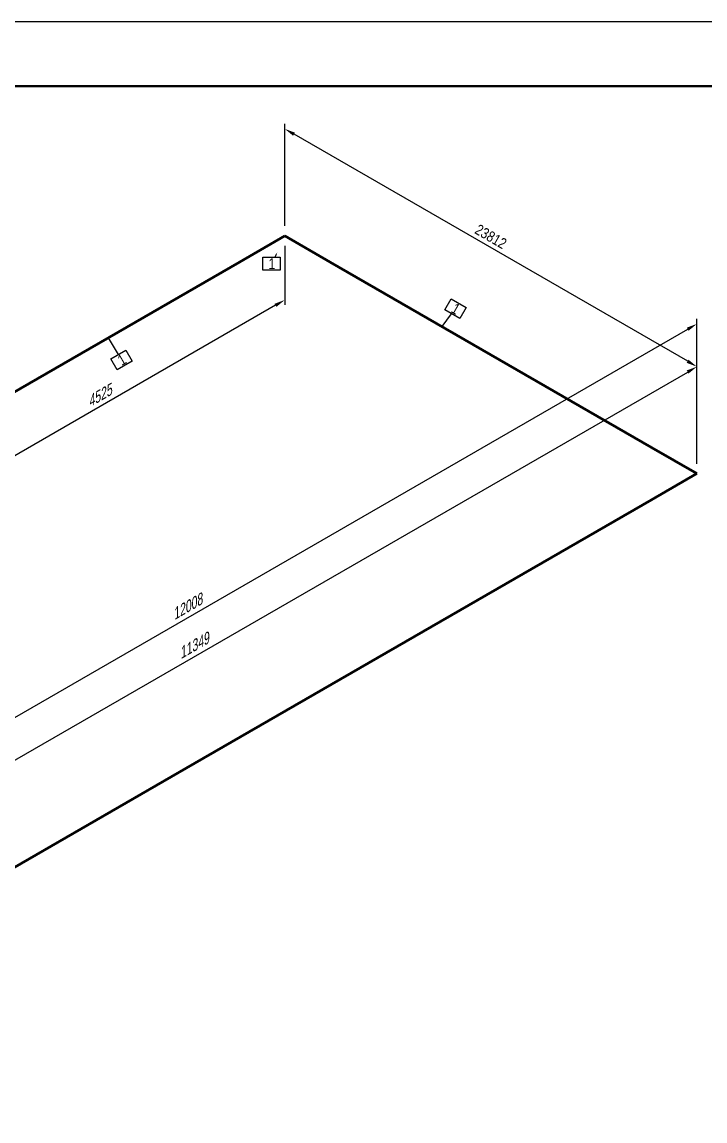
# Model space of a CAD drawing. Header units: millimetres. Extents: x 0 to 594, y 0 to 420.
# Drawn here: x 195.8 to 355.3, y 163.1 to 420 of the extents above; entities that cross this region are included whole.
import ezdxf
from ezdxf import colors
from ezdxf.entities.mleader import LeaderData, LeaderLine
from ezdxf.enums import TextEntityAlignment as Align
from ezdxf.math import Vec2, Vec3

# ---------------------------------------------------------------- set-up
doc = ezdxf.new("R2010")
doc.units = ezdxf.units.MM
doc.header["$LTSCALE"] = 0.25
doc.layers.add('주석', color=7, linetype='Continuous')
doc.layers.add('치수', color=1, linetype='Continuous')
doc.layers.add('파이프', color=3, linetype='Continuous', lineweight=70)
doc.styles.add('AdskIsoAnnotation', font='arial.ttf', dxfattribs={"width": 0.8, "height": 1})
doc.styles.add('AdskIsoMetric', font='arial.ttf', dxfattribs={"width": 0.8, "height": 2.5})
doc.styles.add('AdskIsoMetric-30', font='arial.ttf', dxfattribs={"width": 0.8, "height": 2.5})
doc.styles.add('AdskIsoMetric30', font='arial.ttf', dxfattribs={"width": 0.8, "oblique": 30, "height": 2.5})
doc.styles.get("Standard").update_dxf_attribs({"font": 'arial.ttf'})
doc.dimstyles.new('AdskIsoMetric', dxfattribs={"dimtxt": 2.5, "dimasz": 2.5, "dimexe": 1, "dimexo": 2, "dimgap": 0.8, "dimtad": 1, "dimdec": 0, "dimrnd": 1, "dimzin": 0, "dimdsep": 46, "dimtxsty": 'AdskIsoMetric', "dimcen": 0, "dimclrt": 7, "dimadec": 0, "dimazin": 0, "dimtfac": 1, "dimtdec": 0, "dimtmove": 1, "dimatfit": 3, "dimfxl": 0, "dimfrac": 2, "dimtolj": 1, "dimtzin": 0, "dimarcsym": 0})

# ---------------------------------------------------------------- blocks, each defined once
blk = doc.blocks.new('*D36')
at = {"layer": 'Defpoints', "color": 0}
for p in [(257.14, 370.01), (170.56, 320.02), (170.56, 305.02)]:
    blk.add_point(p, dxfattribs=at)
at = {"layer": '치수', "color": 0, "lineweight": -2}
for p, q in [((257.14, 367.7), (257.14, 353.85)), ((254.98, 353.76), (172.72, 306.27)), ((170.56, 317.71), (170.56, 303.86))]:
    blk.add_line(p, q, dxfattribs=at)
at = {"layer": '치수', "color": 0}
for points in [[(254.77, 354.12), (255.19, 353.4), (257.14, 355.01)], [(172.51, 306.63), (172.93, 305.91), (170.56, 305.02)]]:
    blk.add_solid(points, dxfattribs=at)
at = {"layer": '치수', "color": 7, "insert": (213.63, 332.5), "char_height": 2.5, "attachment_point": 5, "rotation": 30, "style": 'AdskIsoMetric30'}
blk.add_mtext('\\A1;4525', dxfattribs=at)
blk = doc.blocks.new('*D37')
at = {"layer": 'Defpoints', "color": 0}
for p in [(257.14, 395.01), (257.14, 370.01), (353.42, 314.42)]:
    blk.add_point(p, dxfattribs=at)
at = {"layer": '치수', "color": 0, "lineweight": -2}
for p, q in [((257.14, 372.32), (257.14, 396.16)), ((351.26, 340.67), (259.31, 393.76)), ((353.42, 316.73), (353.42, 340.58))]:
    blk.add_line(p, q, dxfattribs=at)
at = {"layer": '치수', "color": 0}
for points in [[(259.52, 394.12), (259.1, 393.4), (257.14, 395.01)], [(351.46, 341.04), (351.05, 340.31), (353.42, 339.42)]]:
    blk.add_solid(points, dxfattribs=at)
at = {"layer": '치수', "color": 7, "insert": (305.28, 369.83), "char_height": 2.5, "attachment_point": 5, "rotation": 330, "style": 'AdskIsoMetric-30'}
blk.add_mtext('\\A1;23812', dxfattribs=at)
blk = doc.blocks.new('*D38')
at = {"layer": 'Defpoints', "color": 0}
for p in [(353.42, 339.42), (353.42, 314.42), (117.91, 178.45)]:
    blk.add_point(p, dxfattribs=at)
at = {"layer": '치수', "color": 0, "lineweight": -2}
for p, q in [((353.42, 316.73), (353.42, 340.58)), ((120.07, 204.7), (351.26, 338.17)), ((117.91, 180.76), (117.91, 204.61))]:
    blk.add_line(p, q, dxfattribs=at)
at = {"layer": '치수', "color": 0}
for points in [[(351.05, 338.54), (351.46, 337.81), (353.42, 339.42)], [(119.86, 205.06), (120.28, 204.34), (117.91, 203.45)]]:
    blk.add_solid(points, dxfattribs=at)
at = {"layer": '치수', "color": 7, "insert": (235.66, 274.05), "char_height": 2.5, "attachment_point": 5, "rotation": 30, "style": 'AdskIsoMetric30'}
blk.add_mtext('\\A1;11349', dxfattribs=at)
blk = doc.blocks.new('*D39')
at = {"layer": 'Defpoints', "color": 0}
for p in [(353.42, 349.42), (353.42, 314.42), (114.8, 176.66)]:
    blk.add_point(p, dxfattribs=at)
at = {"layer": '치수', "color": 0, "lineweight": -2}
for p, q in [((353.42, 316.73), (353.42, 350.58)), ((116.97, 212.91), (351.26, 348.17))]:
    blk.add_line(p, q, dxfattribs=at)
at = {"layer": '치수', "color": 0}
for points in [[(351.05, 348.54), (351.46, 347.81), (353.42, 349.42)], [(116.76, 213.27), (117.17, 212.55), (114.8, 211.66)]]:
    blk.add_solid(points, dxfattribs=at)
at = {"layer": '치수', "color": 7, "insert": (234.11, 283.16), "char_height": 2.5, "attachment_point": 5, "rotation": 30, "style": 'AdskIsoMetric30'}
blk.add_mtext('\\A1;12008', dxfattribs=at)
blk = doc.blocks.new('절곡부-2-Iso2DSkew90')
at = {"color": 0, "linetype": 'ByBlock', "lineweight": -2, "extrusion": (-1.01049e-11, -0.816497, -0.57735)}
for p, q in [((-10.61, -6.12), (0, 0)), ((0, 0), (10.61, -6.12)), ((0, 0), (0, 0))]:
    blk.add_line(p, q, dxfattribs=at)
blk = doc.blocks.new('절곡부-3-Iso2DSkew90')
at = {"color": 0, "linetype": 'ByBlock', "lineweight": -2, "extrusion": (-5.33915e-12, -0.816497, -0.57735)}
for p, q in [((-10.61, 6.12), (0, 0)), ((0, 0), (-10.61, -6.12)), ((0, 0), (0, 0))]:
    blk.add_line(p, q, dxfattribs=at)
blk = doc.blocks.new('AnnoRect')
at = {"color": 0, "linetype": 'ByBlock', "lineweight": -2}
blk.add_wipeout([(-0.81, -0.6), (-0.81, 0.6), (0.81, 0.6), (0.81, -0.6)], dxfattribs=at)
blk.add_lwpolyline([(-0.81, -0.6), (-0.81, 0.6), (0.81, 0.6), (0.81, -0.6)], close=True, dxfattribs=at)
at = {"color": 0, "linetype": 'ByBlock', "lineweight": -2, "style": 'AdskIsoAnnotation', "width": 0.8}
blk.add_attdef('XX', text='', height=1, dxfattribs=at).set_placement((0, 0), align=Align.MIDDLE_CENTER)

msp = doc.modelspace()

# ---------------------------------------------------------------- linework, layer by layer
at = {"layer": '파이프'}
for points in [[(181.1624, 326.1406), (246.5384, 363.8854)], [(267.7516, 363.8854), (286.5172, 353.0511)], [(286.5172, 353.0511), (305.2828, 342.2168)], [(305.2828, 342.2168), (324.0484, 331.3824)], [(324.0484, 331.3824), (342.8139, 320.5481)], [(342.8139, 308.3007), (234.1102, 245.5406)], [(234.1102, 245.5406), (125.4065, 182.7805)]]:
    msp.add_lwpolyline(points, dxfattribs=at)

# ---------------------------------------------------------------- block references
for name, p in [('절곡부-2-Iso2DSkew90', (257.145, 370.0091)), ('절곡부-3-Iso2DSkew90', (353.4206, 314.4244))]:
    msp.add_blockref(name, p, dxfattribs=at)

# ---------------------------------------------------------------- dimensions: what is measured, and where the dimension line sits
at = {"layer": '치수'}
for base, p1, p2, angle, text, override, picture, middle in [((257.145, 395.0091), (353.4206, 314.4244), (257.145, 370.0091), 150, '23812', {"dimtad": 0, "dimlfac": 214.19829, "dimtxsty": 'AdskIsoMetric-30', "dimse1": 0, "dimse2": 0, "dimsd1": 0, "dimsd2": 0, "dimtmove": 1}, '*D37', (305.2828, 369.8347)), ((170.5558, 305.0169), (257.145, 370.0091), (170.5558, 320.0169), 210, '4525', {"dimtad": 0, "dimlfac": 45.257006, "dimtxsty": 'AdskIsoMetric30', "dimse1": 0, "dimse2": 0, "dimsd1": 0, "dimsd2": 0, "dimtmove": 1}, '*D36', (213.6304, 332.5029)), ((353.4206, 349.4244), (114.7999, 176.6567), (353.4206, 314.4244), 30, '12008', {"dimtad": 0, "dimlfac": 43.581167, "dimtxsty": 'AdskIsoMetric30', "dimse1": 1, "dimse2": 0, "dimsd1": 0, "dimsd2": 0, "dimtmove": 1}, '*D39', (234.1102, 283.1584)), ((353.4206, 339.4244), (117.9065, 178.4503), (353.4206, 314.4244), 30, '11349', {"dimtad": 0, "dimlfac": 41.732743, "dimtxsty": 'AdskIsoMetric30', "dimse1": 0, "dimse2": 0, "dimsd1": 0, "dimsd2": 0, "dimtmove": 1}, '*D38', (235.6635, 274.0543))]:
    dim = msp.add_linear_dim(base=base, p1=p1, p2=p2, angle=angle, text=text, dimstyle='AdskIsoMetric', override=override, dxfattribs=at)
    dim.commit()
    dim.dimension.update_dxf_attribs({"geometry": picture, "text_midpoint": middle, "dimtype": 160})

# ---------------------------------------------------------------- leaders
at = {"layer": '주석'}
ml = msp.add_multileader_mtext('Standard', dxfattribs=at)
ml.set_content('')
ml.set_leader_properties()
ml.build(insert=Vec2(0, 0))
ml.multileader.update_dxf_attribs({"dogleg_length": 0, "arrow_head_size": 0.5847})
ctx = ml.context
ctx.base_point, ctx.arrow_head_size = Vec3(254.8571, 365), 0.5847
notes = []
notes.append((ctx, [(0, (1, 1, 0), (254.8571, 365), (-1, 0), 0, [(0, [(255.3969, 366.1818)], 0, [])])]))
ctx.mtext, ml.multileader.dxf.content_type = None, 0
ml = msp.add_multileader_mtext('Standard', dxfattribs=at)
ml.set_content('')
ml.set_leader_properties()
ml.build(insert=Vec2(0, 0))
ml.multileader.update_dxf_attribs({"dogleg_length": 0, "arrow_head_size": 0})
ctx = ml.context
ctx.base_point, ctx.arrow_head_size = Vec3(296.1005, 351.7873), 0
notes.append((ctx, [(0, (1, 1, 0), (296.1005, 351.7873), (-1, 0), 0, [(0, [(293.8835, 348.7982)], 0, [])])]))
ctx.mtext, ml.multileader.dxf.content_type = None, 0
ml = msp.add_multileader_mtext('Standard', dxfattribs=at)
ml.set_content('')
ml.set_leader_properties()
ml.build(insert=Vec2(0, 0))
ml.multileader.update_dxf_attribs({"dogleg_length": 0, "arrow_head_size": 0})
ctx = ml.context
ctx.base_point, ctx.arrow_head_size = Vec3(218.2289, 342.2869), 0
notes.append((ctx, [(0, (1, 1, 0), (218.2289, 342.2869), (-1, 0), 0, [(0, [(215.89, 346.1906)], 0, [])])]))
ctx.mtext, ml.multileader.dxf.content_type = None, 0
for ctx, leaders in notes:
    for number, flags, end, landing, length, lines in leaders:
        leader = LeaderData()
        leader.index, (leader.has_last_leader_line, leader.has_dogleg_vector, leader.attachment_direction) = number, flags
        leader.last_leader_point, leader.dogleg_vector, leader.dogleg_length = Vec3(end), Vec3(landing), length
        for number, points, colour, breaks in lines:
            line = LeaderLine()
            line.index, line.vertices, line.color, line.breaks = number, Vec3.list(points), colors.encode_raw_color(colour), breaks
            leader.lines.append(line)
        ctx.leaders.append(leader)

# ---------------------------------------------------------------- next in the draw order: block references
ref = msp.add_blockref('AnnoRect', (254.0238, 363.5), dxfattribs=dict(at, xscale=2.5, yscale=2.5, zscale=2.5))
ref.add_attrib('XX_001', '1', (253.3512, 362.2449), dxfattribs={"layer": '0', "color": 0, "linetype": 'ByBlock', "lineweight": -2, "height": 2.5, "style": 'AdskIsoAnnotation', "width": 0.8})
ref = msp.add_blockref('AnnoRect', (297, 353), dxfattribs=dict(at, xscale=2.5, yscale=2.5, zscale=2.5, rotation=329.9999999994963))
ref.add_attrib('XX_001', '1', (295.79, 352.2493), dxfattribs={"layer": '0', "color": 0, "linetype": 'ByBlock', "lineweight": -2, "height": 2.5, "rotation": 330, "style": 'AdskIsoAnnotation', "width": 0.8})
ref = msp.add_blockref('AnnoRect', (219, 341), dxfattribs=dict(at, xscale=2.5, yscale=2.5, zscale=2.5, rotation=29.99999999941051))
ref.add_attrib('XX_001', '1', (219.0451, 339.5767), dxfattribs={"layer": '0', "color": 0, "linetype": 'ByBlock', "lineweight": -2, "height": 2.5, "rotation": 30, "style": 'AdskIsoAnnotation', "width": 0.8})

# ---------------------------------------------------------------- next in the draw order: linework, layer by layer
msp.add_lwpolyline([(0, 0), (594, 0), (594, 420), (0, 420)], close=True)
at = {"const_width": 0.5}
msp.add_lwpolyline([(15, 15), (579, 15), (579, 405), (15, 405)], close=True, dxfattribs=at)

doc.saveas('drawing.dxf')
